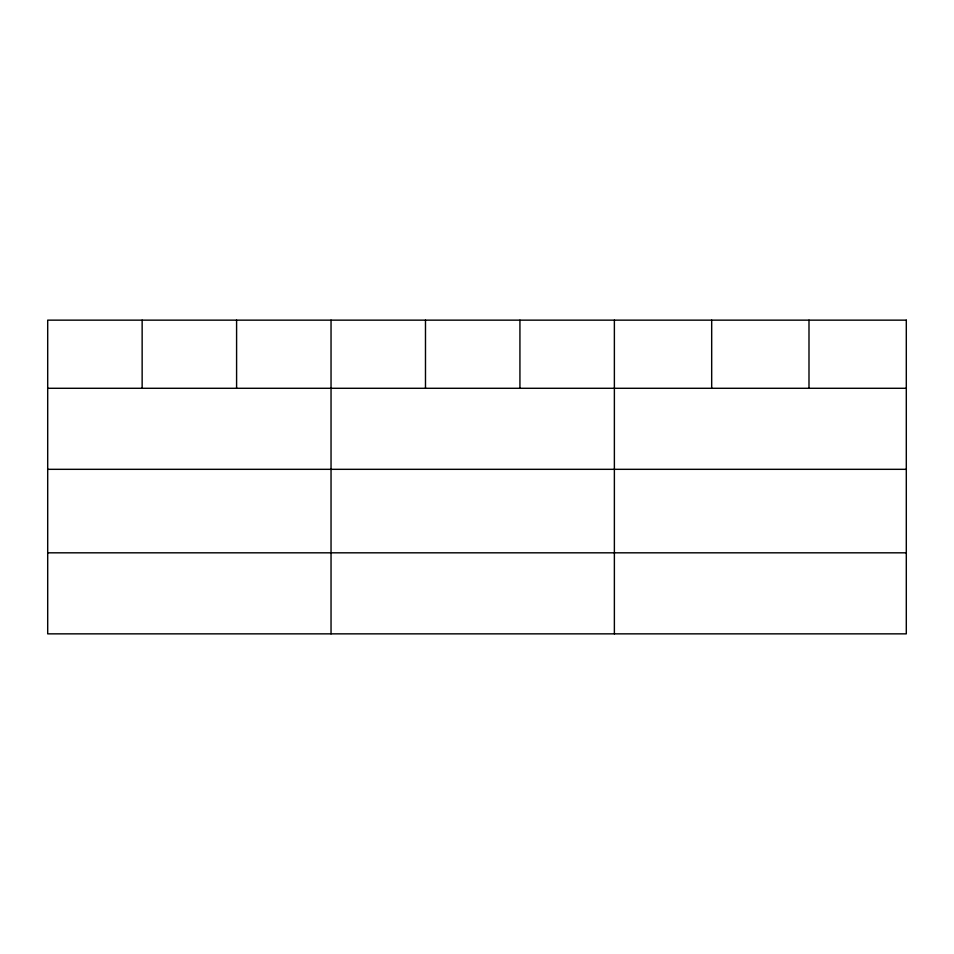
<?xml version="1.0" encoding="UTF-8"?>
<svg xmlns="http://www.w3.org/2000/svg" width="954" height="954" viewBox="0 0 954 954"><rect width="100%" height="100%" fill="white"/><g stroke="black" fill="none" stroke-linecap="round" stroke-linejoin="round"><path stroke-width="1.43" d="M47.7 388.29L906.3 388.29M47.7 469.32L906.3 469.32M47.7 552.819L906.3 552.819M808.992 320.15L808.992 388.29M711.684 320.15L711.684 388.29M614.376 320.15L614.376 633.85M519.93 320.15L519.93 388.29M425.484 320.15L425.484 388.29M331.038 320.15L331.038 633.85M236.592 320.15L236.592 388.29M142.146 320.15L142.146 388.29M906.3 320.15L47.7 320.15L47.7 633.85L906.3 633.85L906.3 320.15"/></g></svg>
